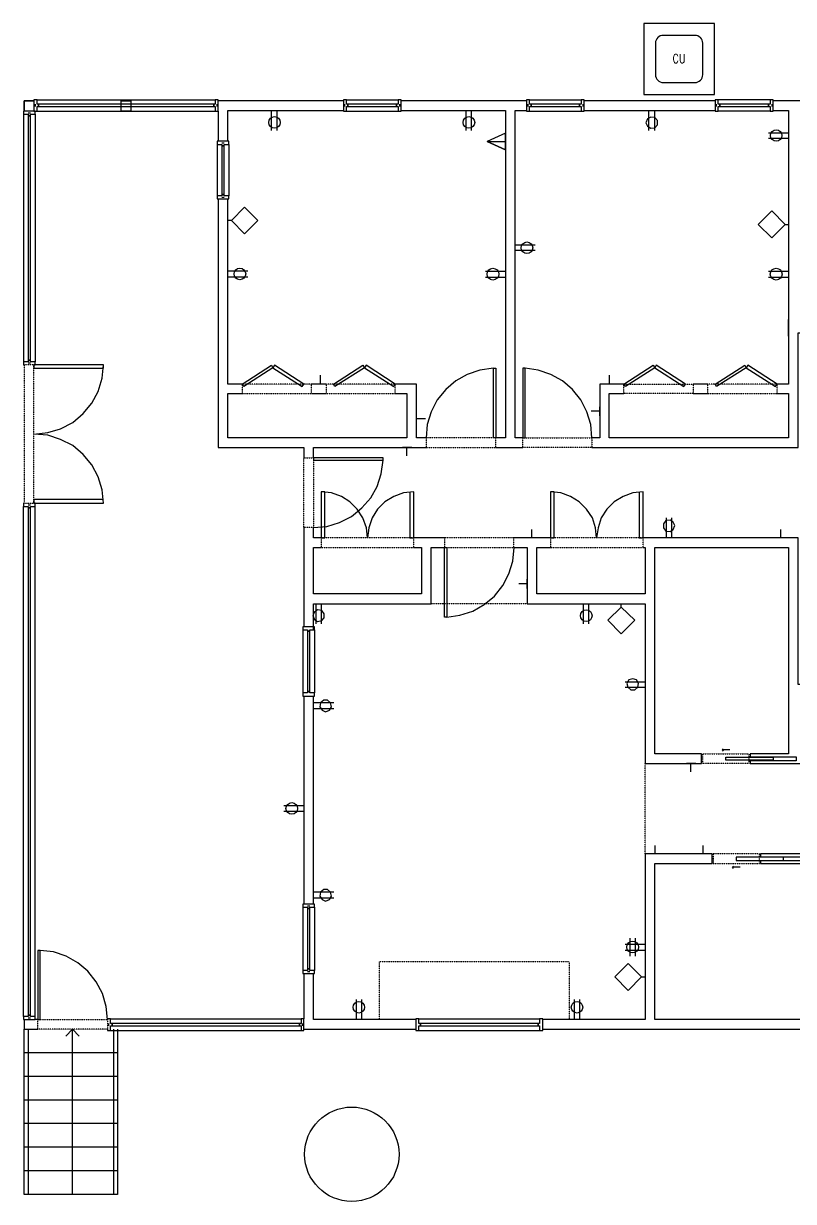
# Model space of a CAD drawing. Header units: inches. Extents: x -625442 to 34963, y -27993 to 66986.
# Drawn here: x 1729 to 2120, y 11011 to 11610 of the extents above; entities that cross this region are included whole.
import ezdxf

# ---------------------------------------------------------------- set-up
doc = ezdxf.new("R2010")
doc.units = ezdxf.units.IN
doc.header["$LTSCALE"] = 0.5
doc.header["$MEASUREMENT"] = 0
doc.linetypes.add('HIDDEN2', pattern=[0.1875, 0.125, -0.0625])
for name, color, linetype in [('0-TEXT', 30, 'Continuous'), ('A-ANNO-TEXT', 30, 'Continuous'), ('P-ABOVE', 201, 'HIDDEN2'), ('P-BELOW-LIGHT', 143, 'Continuous'), ('P-BELOW-MED', 145, 'Continuous'), ('P-DOOR', 51, 'Continuous'), ('P-RAILING', 60, 'Continuous'), ('P-WALL', 90, 'Continuous'), ('P-WINDOW', 213, 'Continuous')]:
    doc.layers.add(name, color=color, linetype=linetype)
doc.styles.add('sapa notes', font='romans.shx', dxfattribs={"width": 0.8})

msp = doc.modelspace()

# ---------------------------------------------------------------- linework, layer by layer
at = {"layer": 'A-ANNO-TEXT'}
for points in [[(1754.05917, 11014.46844), (1754.05917, 11098.47699), (1750.53763, 11094.95545)], [(1754.05917, 11098.47699), (1757.38507, 11094.95545)]]:
    msp.add_lwpolyline(points, dxfattribs=at)
at = {"layer": 'P-ABOVE'}
for points in [[(1729.50621, 11365.91845), (1734.39723, 11365.91845), (1734.39723, 11436.34927), (1729.50621, 11436.34927)], [(1875.45451, 11426.56721), (1840.2391, 11426.56721), (1840.2391, 11421.67618), (1875.45451, 11421.67618)], [(1918.10428, 11426.56721), (1882.88887, 11426.56721), (1882.88887, 11421.67618), (1918.10428, 11421.67618)], [(2034.31513, 11426.56721), (2069.53053, 11426.56721), (2069.53053, 11421.67618), (2034.31513, 11421.67618)], [(2112.18031, 11421.67618), (2112.18031, 11426.56721), (2076.76926, 11426.56721), (2076.76926, 11421.67618)], [(1969.16662, 11399.17745), (1933.75557, 11399.17745), (1933.75557, 11394.28642), (1969.16662, 11394.28642)], [(2018.07691, 11399.17745), (2018.07691, 11394.28642), (1982.8615, 11394.28642), (1982.8615, 11399.17745)], [(1876.43271, 11353.59306), (1871.54168, 11353.59306), (1871.54168, 11389.00411), (1876.43271, 11389.00411)], [(1927.49506, 11343.41972), (1927.49506, 11348.31075), (1880.34554, 11348.31075), (1880.34554, 11343.41972)], [(1943.14635, 11343.41972), (1978.36176, 11343.41972), (1978.36176, 11348.31075), (1943.14635, 11348.31075)], [(2044.09718, 11343.41972), (2044.09718, 11348.31075), (1996.94767, 11348.31075), (1996.94767, 11343.41972)], [(2074.42156, 11233.66503), (2074.42156, 11238.55606), (2097.8985, 11238.55606), (2097.8985, 11233.66503)], [(2079.70387, 11187.68936), (2079.70387, 11182.79833), (2103.18081, 11182.79833), (2103.18081, 11187.68936)], [(1771.7647, 11103.36802), (1771.7647, 11098.47699), (1736.35365, 11098.47699), (1736.35365, 11103.36802)]]:
    msp.add_lwpolyline(points, close=True, dxfattribs=at)
for points in [[(1985.2092, 11314.85611), (1936.29891, 11314.85611)], [(2045.07539, 11187.68936), (2045.07539, 11233.66503)], [(2006.72972, 11103.36802), (2006.72972, 11132.71419), (1909.88735, 11132.71419), (1909.88735, 11103.36802)]]:
    msp.add_lwpolyline(points, dxfattribs=at)
at = {"layer": 'P-BELOW-LIGHT'}
for points in [[(2044.3721, 11573.86722), (2080.3721, 11573.86722), (2080.3721, 11609.86722), (2044.3721, 11609.86722)], [(1736.74493, 11567.62448), (1825.76165, 11567.62448), (1825.76165, 11568.79833), (1736.74493, 11568.79833)], [(1826.54422, 11567.62448), (1826.54422, 11565.27679), (1828.10935, 11565.27679), (1828.10935, 11571.14602), (1826.54422, 11571.14602), (1826.54422, 11568.79833), (1825.76165, 11568.79833), (1825.76165, 11567.62448)], [(1919.47377, 11567.62448), (1919.47377, 11565.27679), (1921.0389, 11565.27679), (1921.0389, 11571.14602), (1919.47377, 11571.14602), (1919.47377, 11568.79833), (1918.6912, 11568.79833), (1918.6912, 11567.62448)], [(2012.59896, 11567.62448), (2012.59896, 11565.27679), (2014.16409, 11565.27679), (2014.16409, 11571.14602), (2012.59896, 11571.14602), (2012.59896, 11568.79833), (2011.81639, 11568.79833), (2011.81639, 11567.62448)], [(2082.24721, 11568.79833), (2082.24721, 11571.14602), (2080.68208, 11571.14602), (2080.68208, 11565.27679), (2082.24721, 11565.27679), (2082.24721, 11567.62448), (2083.02977, 11567.62448), (2083.02977, 11568.79833)], [(1731.46262, 11562.92909), (1731.46262, 11438.69696), (1732.63646, 11438.69696), (1732.63646, 11562.92909)], [(2045.46667, 11559.40755), (2046.24924, 11557.64678), (2048.01001, 11556.66858), (2049.96642, 11556.86422), (2051.33591, 11558.42935), (2051.33591, 11560.5814), (2049.96642, 11562.14653), (2048.01001, 11562.34217), (2046.24924, 11561.36396)], [(1974.05765, 11554.12524), (1964.86252, 11549.82114), (1974.05765, 11545.71267)], [(1974.05765, 11549.82114), (1974.05765, 11545.71267), (1964.86252, 11549.82114), (1974.05765, 11549.82114), (1974.05765, 11554.12524), (1964.86252, 11549.82114)], [(1829.87012, 11522.23573), (1827.52242, 11522.23573), (1827.52242, 11520.6706), (1833.39166, 11520.6706), (1833.39166, 11522.23573), (1831.04397, 11522.23573), (1831.04397, 11523.0183), (1829.87012, 11523.0183)], [(1848.26039, 11509.7147), (1841.41295, 11502.86726), (1834.76115, 11509.7147), (1841.41295, 11516.56214), (1848.26039, 11509.7147), (1841.41295, 11502.86726), (1834.76115, 11509.7147), (1841.41295, 11516.56214)], [(2109.44133, 11514.60573), (2102.59389, 11507.75829), (2109.44133, 11500.91085), (2116.28877, 11507.75829)], [(2102.59389, 11507.75829), (2109.44133, 11500.91085), (2116.28877, 11507.75829), (2109.44133, 11514.60573)], [(1732.63646, 11105.71571), (1732.63646, 11363.57076), (1731.46262, 11363.57076), (1731.46262, 11105.71571)], [(2060.13976, 11354.57126), (2059.35719, 11356.33203), (2057.79206, 11357.31024), (2055.64001, 11357.1146), (2054.46617, 11355.54947), (2054.46617, 11353.39742), (2055.64001, 11351.83229), (2057.79206, 11351.63665), (2059.35719, 11352.61485)], [(1876.23707, 11308.79123), (1877.01964, 11306.83482), (1878.58477, 11305.85662), (1880.73682, 11306.2479), (1881.91067, 11307.61739), (1881.91067, 11309.76944), (1880.73682, 11311.33457), (1878.58477, 11311.72585), (1877.01964, 11310.552)], [(2026.0982, 11306.44354), (2032.94564, 11299.5961), (2039.79308, 11306.44354), (2032.94564, 11313.09534)], [(2032.94564, 11299.5961), (2039.79308, 11306.44354), (2032.94564, 11313.09534), (2026.0982, 11306.44354)], [(2038.81487, 11276.70608), (2036.85846, 11276.11916), (2035.88026, 11274.35839), (2036.27154, 11272.40198), (2037.83667, 11271.03249), (2039.79308, 11271.03249), (2041.35821, 11272.40198), (2041.74949, 11274.35839), (2040.77128, 11276.11916)], [(1873.4981, 11269.46736), (1871.1504, 11269.46736), (1871.1504, 11267.90223), (1877.01964, 11267.90223), (1877.01964, 11269.46736), (1874.67194, 11269.46736), (1874.67194, 11270.24993), (1873.4981, 11270.24993)], [(1882.69323, 11259.88094), (1884.64964, 11260.66351), (1885.62785, 11262.42428), (1885.23657, 11264.38069), (1883.67144, 11265.75018), (1881.71502, 11265.75018), (1880.1499, 11264.38069), (1879.75861, 11262.42428), (1880.93246, 11260.66351)], [(1882.69323, 11163.6255), (1884.64964, 11164.40806), (1885.62785, 11166.16883), (1885.23657, 11168.12524), (1883.67144, 11169.49473), (1881.71502, 11169.49473), (1880.1499, 11168.12524), (1879.75861, 11166.16883), (1880.93246, 11164.40806)], [(1873.4981, 11128.41009), (1871.1504, 11128.41009), (1871.1504, 11126.84496), (1877.01964, 11126.84496), (1877.01964, 11128.41009), (1874.67194, 11128.41009), (1874.67194, 11129.19265), (1873.4981, 11129.19265)], [(2036.46718, 11131.93163), (2029.61974, 11125.08419), (2036.46718, 11118.23675), (2043.31462, 11125.08419)], [(2029.61974, 11125.08419), (2036.46718, 11118.23675), (2043.31462, 11125.08419), (2036.46718, 11131.93163)], [(1774.11239, 11100.23776), (1869.38963, 11100.23776), (1869.38963, 11101.41161), (1774.11239, 11101.41161)], [(1870.1722, 11100.23776), (1870.1722, 11097.89007), (1871.54168, 11097.89007), (1871.54168, 11103.7593), (1870.1722, 11103.7593), (1870.1722, 11101.41161), (1869.38963, 11101.41161), (1869.38963, 11100.23776)], [(1991.46971, 11100.23776), (1991.46971, 11097.89007), (1993.03484, 11097.89007), (1993.03484, 11103.7593), (1991.46971, 11103.7593), (1991.46971, 11101.41161), (1990.68715, 11101.41161), (1990.68715, 11100.23776)]]:
    msp.add_lwpolyline(points, close=True, dxfattribs=at)
msp.add_lwpolyline([(2054.3721, 11579.86722), (2070.3721, 11579.86722, 0.414213562), (2074.3721, 11583.86722), (2074.3721, 11599.86722, 0.414213562), (2070.3721, 11603.86722), (2054.3721, 11603.86722, 0.414213562), (2050.3721, 11599.86722), (2050.3721, 11583.86722, 0.414213562)], format="xyb", close=True, dxfattribs=at)
for points in [[(1734.39723, 11570.5591), (1729.50621, 11570.5591), (1729.50621, 11565.27679)], [(1735.96236, 11565.27679), (1735.96236, 11567.62448), (1736.74493, 11567.62448), (1736.74493, 11568.79833), (1735.96236, 11568.79833), (1735.96236, 11571.14602), (1734.39723, 11571.14602), (1734.39723, 11565.27679), (1735.96236, 11565.27679), (1826.54422, 11565.27679)], [(1735.1798, 11567.62448), (1735.1798, 11568.79833)], [(1735.96236, 11571.14602), (1826.54422, 11571.14602)], [(1827.32678, 11568.79833), (1827.32678, 11567.62448)], [(1855.10783, 11555.49473), (1855.10783, 11565.66807)], [(1858.04244, 11555.49473), (1858.04244, 11565.66807)], [(1893.25785, 11565.27679), (1893.25785, 11567.62448), (1894.04042, 11567.62448), (1894.04042, 11568.79833), (1893.25785, 11568.79833), (1893.25785, 11571.14602), (1891.69272, 11571.14602), (1891.69272, 11565.27679), (1893.25785, 11565.27679), (1919.47377, 11565.27679)], [(1892.47529, 11567.62448), (1892.47529, 11568.79833)], [(1893.25785, 11571.14602), (1919.47377, 11571.14602)], [(1920.25633, 11568.79833), (1920.25633, 11567.62448)], [(1954.10225, 11555.49473), (1954.10225, 11565.66807)], [(1956.84123, 11555.49473), (1956.84123, 11565.66807)], [(1986.38304, 11565.27679), (1986.38304, 11567.62448), (1987.16561, 11567.62448), (1987.16561, 11568.79833), (1986.38304, 11568.79833), (1986.38304, 11571.14602), (1984.81791, 11571.14602), (1984.81791, 11565.27679), (1986.38304, 11565.27679), (2012.59896, 11565.27679)], [(1985.60048, 11567.62448), (1985.60048, 11568.79833)], [(1986.38304, 11571.14602), (2012.59896, 11571.14602)], [(2013.38152, 11568.79833), (2013.38152, 11567.62448)], [(2047.0318, 11555.49473), (2047.0318, 11565.66807)], [(2049.96642, 11555.49473), (2049.96642, 11565.66807)], [(2081.46464, 11567.62448), (2081.46464, 11568.79833)], [(2108.65877, 11571.14602), (2108.65877, 11568.79833), (2107.8762, 11568.79833), (2107.8762, 11567.62448), (2108.65877, 11567.62448), (2108.65877, 11565.27679), (2110.22389, 11565.27679), (2110.22389, 11571.14602), (2108.65877, 11571.14602), (2082.24721, 11571.14602)], [(2109.44133, 11568.79833), (2109.44133, 11567.62448)], [(1729.11492, 11563.71166), (1731.46262, 11563.71166), (1731.46262, 11562.92909), (1732.63646, 11562.92909), (1732.63646, 11563.71166), (1734.98416, 11563.71166), (1734.98416, 11565.27679), (1729.11492, 11565.27679), (1729.11492, 11563.71166), (1729.11492, 11437.9144)], [(1731.46262, 11564.49422), (1732.63646, 11564.49422)], [(1734.98416, 11563.71166), (1734.98416, 11437.9144)], [(2108.65877, 11565.27679), (2082.24721, 11565.27679)], [(2107.8762, 11554.32088), (2118.04954, 11554.32088)], [(1827.52242, 11548.45165), (1829.87012, 11548.45165), (1829.87012, 11547.66908), (1831.04397, 11547.66908), (1831.04397, 11548.45165), (1833.39166, 11548.45165), (1833.39166, 11550.01678), (1827.52242, 11550.01678), (1827.52242, 11548.45165), (1827.52242, 11522.23573)], [(1829.87012, 11549.23421), (1831.04397, 11549.23421)], [(1833.39166, 11548.45165), (1833.39166, 11522.23573)], [(2107.8762, 11551.58191), (2118.04954, 11551.58191)], [(1831.04397, 11521.45317), (1829.87012, 11521.45317)], [(1834.76115, 11509.7147), (1832.80474, 11509.7147)], [(2116.28877, 11507.75829), (2118.04954, 11507.75829)], [(1989.12202, 11497.19367), (1978.94868, 11497.19367)], [(1989.12202, 11494.45469), (1978.94868, 11494.45469)], [(1843.17372, 11483.89007), (1833.00038, 11483.89007)], [(1963.88431, 11483.89007), (1974.05765, 11483.89007)], [(2107.8762, 11483.89007), (2118.04954, 11483.89007)], [(1843.17372, 11480.95545), (1833.00038, 11480.95545)], [(1963.88431, 11480.95545), (1974.05765, 11480.95545)], [(2107.8762, 11480.95545), (2118.04954, 11480.95545)], [(2118.04954, 11450.82671), (2118.04954, 11459.43492)], [(1734.39723, 11436.34927), (1734.98416, 11436.34927), (1734.98416, 11437.9144), (1732.63646, 11437.9144), (1732.63646, 11438.69696), (1731.46262, 11438.69696), (1731.46262, 11437.9144), (1729.11492, 11437.9144), (1729.11492, 11436.34927), (1729.50621, 11436.34927)], [(1732.63646, 11437.13183), (1731.46262, 11437.13183)], [(1879.95425, 11431.06696), (1879.95425, 11426.56721)], [(2026.88076, 11431.06696), (2026.88076, 11426.56721)], [(2029.4241, 11426.56721), (2024.72871, 11426.56721)], [(1928.86454, 11406.41617), (1928.86454, 11411.3072)], [(2017.68563, 11412.87233), (2021.98973, 11412.87233)], [(2021.98973, 11410.32899), (2021.98973, 11415.02438)], [(1933.36429, 11408.9595), (1928.86454, 11408.9595)], [(1926.51685, 11394.28642), (1921.82146, 11394.28642)], [(1729.50621, 11365.91845), (1729.11492, 11365.91845), (1729.11492, 11364.35332), (1731.46262, 11364.35332), (1731.46262, 11363.57076), (1732.63646, 11363.57076), (1732.63646, 11364.35332), (1734.98416, 11364.35332), (1734.98416, 11365.91845), (1734.39723, 11365.91845)], [(1734.98416, 11104.93315), (1732.63646, 11104.93315), (1732.63646, 11105.71571), (1731.46262, 11105.71571), (1731.46262, 11104.93315), (1729.11492, 11104.93315), (1729.11492, 11103.36802), (1734.98416, 11103.36802), (1734.98416, 11104.93315), (1734.98416, 11364.35332)], [(1729.11492, 11104.93315), (1729.11492, 11364.35332)], [(1731.46262, 11365.13589), (1732.63646, 11365.13589)], [(2055.83565, 11358.48409), (2055.83565, 11348.31075)], [(2058.57463, 11358.48409), (2058.57463, 11348.31075)], [(1987.36125, 11352.61485), (1987.36125, 11348.31075)], [(2113.94108, 11352.61485), (2113.94108, 11348.31075)], [(1989.90458, 11348.31075), (1985.2092, 11348.31075)], [(2116.48441, 11348.31075), (2111.78902, 11348.31075)], [(1985.2092, 11322.68176), (1985.2092, 11327.37714)], [(1980.90509, 11325.22509), (1985.2092, 11325.22509)], [(1877.8022, 11304.68277), (1877.8022, 11314.85611)], [(1880.54118, 11304.68277), (1880.54118, 11314.85611)], [(2013.7728, 11304.68277), (2013.7728, 11314.85611)], [(2016.51178, 11304.68277), (2016.51178, 11314.85611)], [(2032.94564, 11313.09534), (2032.94564, 11315.05175)], [(1876.43271, 11301.74815), (1876.43271, 11310.16072)], [(1871.1504, 11301.55251), (1873.4981, 11301.55251), (1873.4981, 11300.96559), (1874.67194, 11300.96559), (1874.67194, 11301.55251), (1877.01964, 11301.55251), (1877.01964, 11303.11764), (1871.1504, 11303.11764), (1871.1504, 11301.55251), (1871.1504, 11269.46736)], [(1877.01964, 11301.55251), (1877.01964, 11269.46736)], [(2034.90205, 11275.14095), (2045.07539, 11275.14095)], [(2034.90205, 11272.40198), (2045.07539, 11272.40198)], [(1886.80169, 11264.38069), (1876.43271, 11264.38069)], [(1886.80169, 11261.44607), (1876.43271, 11261.44607)], [(2084.79054, 11241.09939), (2084.20362, 11240.51247), (2084.79054, 11239.92555)], [(2088.11644, 11240.51247), (2084.20362, 11240.51247)], [(2064.63951, 11233.66503), (2073.05207, 11233.66503)], [(2070.90002, 11233.66503), (2066.20463, 11233.66503)], [(2068.35669, 11229.36092), (2068.35669, 11233.66503)], [(1861.36834, 11212.34014), (1871.54168, 11212.34014)], [(1861.36834, 11209.40553), (1871.54168, 11209.40553)], [(2049.96642, 11191.99346), (2049.96642, 11187.68936)], [(2074.42156, 11191.99346), (2074.42156, 11187.68936)], [(2052.50975, 11187.68936), (2047.61872, 11187.68936)], [(2076.9649, 11187.68936), (2072.26951, 11187.68936)], [(2090.07286, 11180.25499), (2089.48593, 11180.84192), (2090.07286, 11181.42884)], [(2093.39875, 11180.84192), (2089.48593, 11180.84192)], [(1886.80169, 11168.12524), (1876.43271, 11168.12524)], [(1886.80169, 11165.19062), (1876.43271, 11165.19062)], [(1871.1504, 11160.49524), (1873.4981, 11160.49524), (1873.4981, 11159.90831), (1874.67194, 11159.90831), (1874.67194, 11160.49524), (1877.01964, 11160.49524), (1877.01964, 11162.06037), (1871.1504, 11162.06037), (1871.1504, 11160.49524), (1871.1504, 11128.41009)], [(1873.4981, 11161.2778), (1874.67194, 11161.2778)], [(1877.01964, 11160.49524), (1877.01964, 11128.41009)], [(2034.90205, 11141.71369), (2045.07539, 11141.71369)], [(2037.44538, 11135.64881), (2037.44538, 11144.84394)], [(2040.18436, 11135.64881), (2040.18436, 11144.84394)], [(2034.90205, 11138.77907), (2045.07539, 11138.77907)], [(1874.67194, 11127.62752), (1873.4981, 11127.62752)], [(2043.31462, 11125.08419), (2045.07539, 11125.08419)], [(1898.14888, 11113.54136), (1898.14888, 11103.36802)], [(1900.88786, 11113.54136), (1900.88786, 11103.36802)], [(2009.07742, 11113.54136), (2009.07742, 11103.36802)], [(2011.81639, 11113.54136), (2011.81639, 11103.36802)], [(1729.50621, 11103.36802), (1729.50621, 11098.47699), (1736.35365, 11098.47699)], [(1732.63646, 11104.15058), (1731.46262, 11104.15058)], [(1736.35365, 11103.36802), (1734.98416, 11103.36802)], [(1771.7647, 11098.47699), (1771.7647, 11097.89007), (1773.32982, 11097.89007), (1870.1722, 11097.89007)], [(1772.54726, 11100.23776), (1772.54726, 11101.41161)], [(1773.32982, 11103.7593), (1870.1722, 11103.7593)], [(1870.75912, 11101.41161), (1870.75912, 11100.23776)], [(1930.03839, 11097.89007), (1930.03839, 11100.23776), (1930.82095, 11100.23776), (1930.82095, 11101.41161), (1930.03839, 11101.41161), (1930.03839, 11103.7593), (1928.47326, 11103.7593), (1928.47326, 11097.89007), (1930.03839, 11097.89007), (1991.46971, 11097.89007)], [(1930.03839, 11103.7593), (1991.46971, 11103.7593)]]:
    msp.add_lwpolyline(points, dxfattribs=at)
for centre, radius in [((1856.6906, 11559.58812), 2.95777), ((1955.48938, 11559.58812), 2.95777), ((2111.75747, 11552.97033), 2.91586), ((1985.02863, 11495.84182), 2.95777), ((1839.07262, 11482.54267), 2.95672), ((1967.72988, 11482.45027), 3.00568), ((2111.72177, 11482.45027), 3.00568), ((2015.16438, 11308.78387), 2.95672), ((1865.46945, 11210.75293), 2.95672), ((2038.74762, 11140.27389), 3.00568), ((1899.5373, 11109.66009), 2.91586), ((2010.46584, 11109.66009), 2.91586)]:
    msp.add_circle(centre, radius, dxfattribs=at)
at = {"layer": 'P-BELOW-MED'}
for points in [[(1776.91725, 11098.47699), (1776.91725, 11086.47699), (1729.50621, 11086.47699), (1729.50621, 11098.47699)], [(1776.91725, 11086.47699), (1776.91725, 11074.47699), (1729.50621, 11074.47699), (1729.50621, 11086.47699)], [(1776.91725, 11074.47699), (1776.91725, 11062.47699), (1729.50621, 11062.47699), (1729.50621, 11074.47699)], [(1776.91725, 11062.47699), (1776.91725, 11050.47699), (1729.50621, 11050.47699), (1729.50621, 11062.47699)], [(1776.91725, 11050.47699), (1776.91725, 11038.47699), (1729.50621, 11038.47699), (1729.50621, 11050.47699)], [(1776.91725, 11038.47699), (1776.91725, 11026.47699), (1729.50621, 11026.47699), (1729.50621, 11038.47699)], [(1776.91725, 11026.47699), (1776.91725, 11014.47699), (1729.50621, 11014.47699), (1729.50621, 11026.47699)]]:
    msp.add_lwpolyline(points, dxfattribs=at)
at = {"layer": 'P-DOOR'}
for points in [[(1769.61264, 11367.87486), (1734.39723, 11367.87486), (1734.39723, 11365.91845), (1769.80828, 11365.91845), (1769.02572, 11372.76589), (1767.06931, 11379.41769), (1763.74341, 11385.48257), (1759.4393, 11390.76488), (1754.15699, 11395.26462), (1747.89647, 11398.39488), (1741.44032, 11400.54694), (1734.39723, 11401.13386), (1741.44032, 11401.91642), (1747.89647, 11403.87283), (1754.15699, 11407.00309), (1759.4393, 11411.50284), (1763.74341, 11416.78515), (1767.06931, 11422.85003), (1769.02572, 11429.50183), (1769.80828, 11436.34927)], [(1967.99277, 11434.5885), (1961.14533, 11433.61029), (1954.68918, 11431.45824), (1948.81994, 11428.13234), (1943.73327, 11423.82823), (1939.42917, 11418.54592), (1936.29891, 11412.48105), (1934.3425, 11406.02489), (1933.75557, 11399.17745)], [(2034.31513, 11426.56721), (2021.98973, 11426.56721), (2021.98973, 11399.17745), (2018.07691, 11399.17745), (2017.48999, 11406.02489), (2015.53358, 11412.48105), (2012.40332, 11418.54592), (2008.09921, 11423.82823), (2003.01254, 11428.13234), (1997.14331, 11431.45824), (1990.68715, 11433.61029), (1984.03535, 11434.5885)], [(1923.97351, 11389.98231), (1923.97351, 11394.28642)], [(1880.34554, 11348.31075), (1876.43271, 11348.31075), (1876.43271, 11353.59306), (1883.28015, 11354.17998), (1889.73631, 11356.13639), (1895.80119, 11359.26665), (1901.0835, 11363.57076), (1905.58325, 11368.65743), (1908.90915, 11374.52666), (1910.86556, 11380.98282), (1911.84376, 11387.83026)], [(1925.53864, 11371.59204), (1925.53864, 11348.31075), (1927.49506, 11348.31075), (1927.49506, 11371.78769), (1922.21274, 11371.20076), (1917.32171, 11369.43999), (1912.82197, 11366.70102), (1909.10479, 11362.98383), (1906.36581, 11358.48409), (1904.60504, 11353.39742), (1904.01812, 11348.31075), (1903.43119, 11353.39742), (1901.67042, 11358.48409), (1898.73581, 11362.98383), (1895.01862, 11366.70102), (1890.71452, 11369.43999), (1885.62785, 11371.20076), (1880.34554, 11371.78769)], [(2042.14077, 11371.59204), (2042.14077, 11348.31075), (2044.09718, 11348.31075), (2044.09718, 11371.78769), (2038.81487, 11371.20076), (2033.92384, 11369.43999), (2029.4241, 11366.70102), (2025.70692, 11362.98383), (2022.7723, 11358.48409), (2021.20717, 11353.39742), (2020.4246, 11348.31075), (2019.83768, 11353.39742), (2018.27255, 11358.48409), (2015.33793, 11362.98383), (2011.62075, 11366.70102), (2007.12101, 11369.43999), (2002.22998, 11371.20076), (1996.94767, 11371.78769)], [(1944.32019, 11308.00867), (1950.97199, 11308.98687), (1957.42815, 11311.13893), (1963.29739, 11314.46483), (1968.5797, 11318.76893), (1972.68816, 11324.05124), (1975.81842, 11330.11612), (1977.77483, 11336.57228), (1978.5574, 11343.41972)], [(1773.32982, 11097.89007), (1773.32982, 11100.23776), (1774.11239, 11100.23776), (1774.11239, 11101.41161), (1773.32982, 11101.41161), (1773.32982, 11103.7593), (1771.7647, 11103.7593), (1771.7647, 11103.36802), (1771.17777, 11110.01982), (1769.22136, 11116.67162), (1766.0911, 11122.54085), (1761.787, 11128.01881), (1756.70033, 11132.32291), (1750.83109, 11135.64881), (1744.37493, 11137.80086), (1737.52749, 11138.58343)]]:
    msp.add_lwpolyline(points, dxfattribs=at)
for points in [[(1734.39723, 11434.5885), (1769.80828, 11434.5885), (1769.80828, 11436.34927), (1734.39723, 11436.34927)], [(1855.10783, 11436.15363), (1855.89039, 11434.78414), (1841.02166, 11425.39336), (1840.2391, 11426.56721)], [(1856.67296, 11436.15363), (1855.89039, 11434.78414), (1870.75912, 11425.39336), (1871.54168, 11426.56721)], [(1901.67042, 11436.15363), (1902.45299, 11434.78414), (1887.38862, 11425.39336), (1886.60605, 11426.56721)], [(1903.23555, 11436.15363), (1902.45299, 11434.78414), (1917.32171, 11425.39336), (1918.10428, 11426.56721)], [(1967.99277, 11399.17745), (1967.99277, 11434.5885), (1969.16662, 11434.5885), (1969.16662, 11399.17745)], [(1984.03535, 11399.17745), (1984.03535, 11434.5885), (1982.8615, 11434.5885), (1982.8615, 11399.17745)], [(2049.18385, 11436.15363), (2049.96642, 11434.78414), (2035.09769, 11425.39336), (2034.31513, 11426.56721)], [(2050.74898, 11436.15363), (2049.96642, 11434.78414), (2064.83515, 11425.39336), (2065.61771, 11426.56721)], [(2095.74645, 11436.15363), (2096.52901, 11434.78414), (2081.46464, 11425.39336), (2080.68208, 11426.56721)], [(2097.31158, 11436.15363), (2096.52901, 11434.78414), (2111.39774, 11425.39336), (2112.18031, 11426.56721)], [(1876.43271, 11387.83026), (1911.84376, 11387.83026), (1911.84376, 11389.00411), (1876.43271, 11389.00411)], [(1882.30195, 11348.31075), (1882.30195, 11371.78769), (1880.34554, 11371.78769), (1880.34554, 11348.31075)], [(1998.90408, 11348.31075), (1998.90408, 11371.78769), (1996.94767, 11371.78769), (1996.94767, 11348.31075)], [(1944.32019, 11343.41972), (1944.32019, 11308.00867), (1943.14635, 11308.00867), (1943.14635, 11343.41972)], [(2086.16003, 11235.23016), (2086.16003, 11236.79529), (2110.22389, 11236.79529), (2110.22389, 11235.23016)], [(2091.44234, 11185.92859), (2091.44234, 11184.36346), (2115.50621, 11184.36346), (2115.50621, 11185.92859)], [(1737.52749, 11103.36802), (1737.52749, 11138.58343), (1736.35365, 11138.58343), (1736.35365, 11103.36802)]]:
    msp.add_lwpolyline(points, close=True, dxfattribs=at)
at = {"layer": 'P-RAILING'}
for p, q in [((1731.50621, 11098.47699), (1731.50621, 11014.47699)), ((1774.91725, 11098.47699), (1774.91725, 11014.47699))]:
    msp.add_line(p, q, dxfattribs=at)
at = {"layer": 'P-WALL'}
for points in [[(1729.50621, 11570.5591), (1734.39723, 11570.5591), (1734.39723, 11565.27679), (1729.50621, 11565.27679)], [(1778.80778, 11570.5591), (1783.69881, 11570.5591), (1783.69881, 11565.27679), (1778.80778, 11565.27679)]]:
    msp.add_lwpolyline(points, close=True, dxfattribs=at)
for points in [[(1891.69272, 11570.5591), (1828.10935, 11570.5591)], [(1833.00038, 11550.01678), (1833.00038, 11565.66807), (1891.69272, 11565.66807)], [(1984.81791, 11570.5591), (1921.0389, 11570.5591)], [(1921.0389, 11565.66807), (1974.05765, 11565.66807), (1974.05765, 11399.17745), (1969.16662, 11399.17745)], [(1982.8615, 11399.17745), (1978.94868, 11399.17745), (1978.94868, 11565.66807), (1984.81791, 11565.66807)], [(2080.68208, 11570.5591), (2014.16409, 11570.5591)], [(2014.16409, 11565.66807), (2080.68208, 11565.66807)], [(2018.07691, 11394.28642), (2122.94057, 11394.28642), (2122.94057, 11452.58748), (2126.85339, 11452.58748), (2126.85339, 11565.66807), (2147.39571, 11565.66807)], [(2147.39571, 11570.5591), (2110.22389, 11570.5591)], [(2110.22389, 11565.66807), (2118.04954, 11565.66807), (2118.04954, 11426.56721), (2112.18031, 11426.56721)], [(1828.10935, 11565.27679), (1828.10935, 11550.01678)], [(1828.10935, 11520.6706), (1828.10935, 11394.28642), (1871.54168, 11394.28642), (1871.54168, 11389.00411)], [(1840.2391, 11426.56721), (1833.00038, 11426.56721), (1833.00038, 11520.6706)], [(1882.88887, 11426.56721), (1875.45451, 11426.56721)], [(1882.49759, 11426.56721), (1877.8022, 11426.56721)], [(1933.75557, 11399.17745), (1928.86454, 11399.17745), (1928.86454, 11426.56721), (1918.10428, 11426.56721)], [(2076.76926, 11426.56721), (2069.53053, 11426.56721)], [(1918.10428, 11421.67618), (1923.97351, 11421.67618), (1923.97351, 11399.17745), (1833.00038, 11399.17745), (1833.00038, 11421.67618), (1840.2391, 11421.67618)], [(1875.45451, 11421.67618), (1882.88887, 11421.67618)], [(2112.18031, 11421.67618), (2118.04954, 11421.67618), (2118.04954, 11399.17745), (2026.88076, 11399.17745), (2026.88076, 11421.67618), (2034.31513, 11421.67618)], [(2069.53053, 11421.67618), (2076.76926, 11421.67618)], [(1876.43271, 11389.00411), (1876.43271, 11394.28642), (1933.75557, 11394.28642)], [(1969.16662, 11394.28642), (1982.8615, 11394.28642)], [(1871.54168, 11353.59306), (1871.54168, 11303.11764)], [(1943.14635, 11348.31075), (1927.49506, 11348.31075)], [(1996.94767, 11348.31075), (1978.36176, 11348.31075)], [(2377.66535, 11273.77147), (2122.94057, 11273.77147), (2122.94057, 11348.31075), (2044.09718, 11348.31075)], [(1927.49506, 11343.41972), (1931.40788, 11343.41972), (1931.40788, 11319.94278), (1876.43271, 11319.94278), (1876.43271, 11343.41972), (1880.34554, 11343.41972)], [(1876.43271, 11303.11764), (1876.43271, 11314.85611), (1936.29891, 11314.85611), (1936.29891, 11343.41972), (1943.14635, 11343.41972)], [(1978.36176, 11343.41972), (1985.2092, 11343.41972), (1985.2092, 11314.85611), (2045.07539, 11314.85611), (2045.07539, 11233.66503), (2073.83464, 11233.66503), (2073.83464, 11238.55606), (2049.96642, 11238.55606), (2049.96642, 11343.41972), (2118.04954, 11343.41972), (2118.04954, 11238.55606), (2098.48543, 11238.55606), (2098.48543, 11236.99093), (2121.96236, 11236.99093), (2121.96236, 11235.03452), (2098.48543, 11235.03452), (2098.48543, 11233.66503), (2136.04853, 11233.66503), (2136.04853, 11230.33913)], [(2044.09718, 11343.41972), (2045.07539, 11343.41972), (2045.07539, 11319.94278), (1990.10022, 11319.94278), (1990.10022, 11343.41972), (1996.94767, 11343.41972)], [(1871.54168, 11267.90223), (1871.54168, 11162.06037)], [(1876.43271, 11162.06037), (1876.43271, 11267.90223)], [(2136.04853, 11193.94987), (2136.04853, 11187.68936), (2103.76774, 11187.68936), (2103.76774, 11186.12423), (2127.24467, 11186.12423), (2127.24467, 11184.16782), (2103.76774, 11184.16782), (2103.76774, 11182.79833), (2136.04853, 11182.79833), (2136.04853, 11103.36802), (2049.96642, 11103.36802), (2049.96642, 11182.79833), (2079.11695, 11182.79833), (2079.11695, 11187.68936), (2045.07539, 11187.68936), (2045.07539, 11103.36802), (1993.03484, 11103.36802)], [(1871.54168, 11126.84496), (1871.54168, 11103.7593)], [(1928.47326, 11103.36802), (1876.43271, 11103.36802), (1876.43271, 11126.84496)], [(1871.54168, 11098.47699), (1928.47326, 11098.47699)], [(1993.03484, 11098.47699), (2160.69931, 11098.47699)]]:
    msp.add_lwpolyline(points, dxfattribs=at)
msp.add_circle((1895.99267, 11034.92841), 24, dxfattribs=at)
at = {"layer": 'P-WINDOW'}
for points in [[(1894.04042, 11567.62448), (1918.6912, 11567.62448), (1918.6912, 11568.79833), (1894.04042, 11568.79833)], [(1987.16561, 11567.62448), (2011.81639, 11567.62448), (2011.81639, 11568.79833), (1987.16561, 11568.79833)], [(2107.8762, 11568.79833), (2083.02977, 11568.79833), (2083.02977, 11567.62448), (2107.8762, 11567.62448)], [(1829.87012, 11547.66908), (1829.87012, 11523.0183), (1831.04397, 11523.0183), (1831.04397, 11547.66908)], [(1873.4981, 11300.96559), (1873.4981, 11270.24993), (1874.67194, 11270.24993), (1874.67194, 11300.96559)], [(1873.4981, 11159.90831), (1873.4981, 11129.19265), (1874.67194, 11129.19265), (1874.67194, 11159.90831)], [(1930.82095, 11100.23776), (1990.68715, 11100.23776), (1990.68715, 11101.41161), (1930.82095, 11101.41161)]]:
    msp.add_lwpolyline(points, close=True, dxfattribs=at)

# ---------------------------------------------------------------- texts
at = {"layer": '0-TEXT', "style": 'sapa notes', "width": 0.8}
msp.add_text('CU', height=4.4955, dxfattribs=at).set_placement((2059.01784, 11589.80989))

doc.saveas('drawing.dxf')
